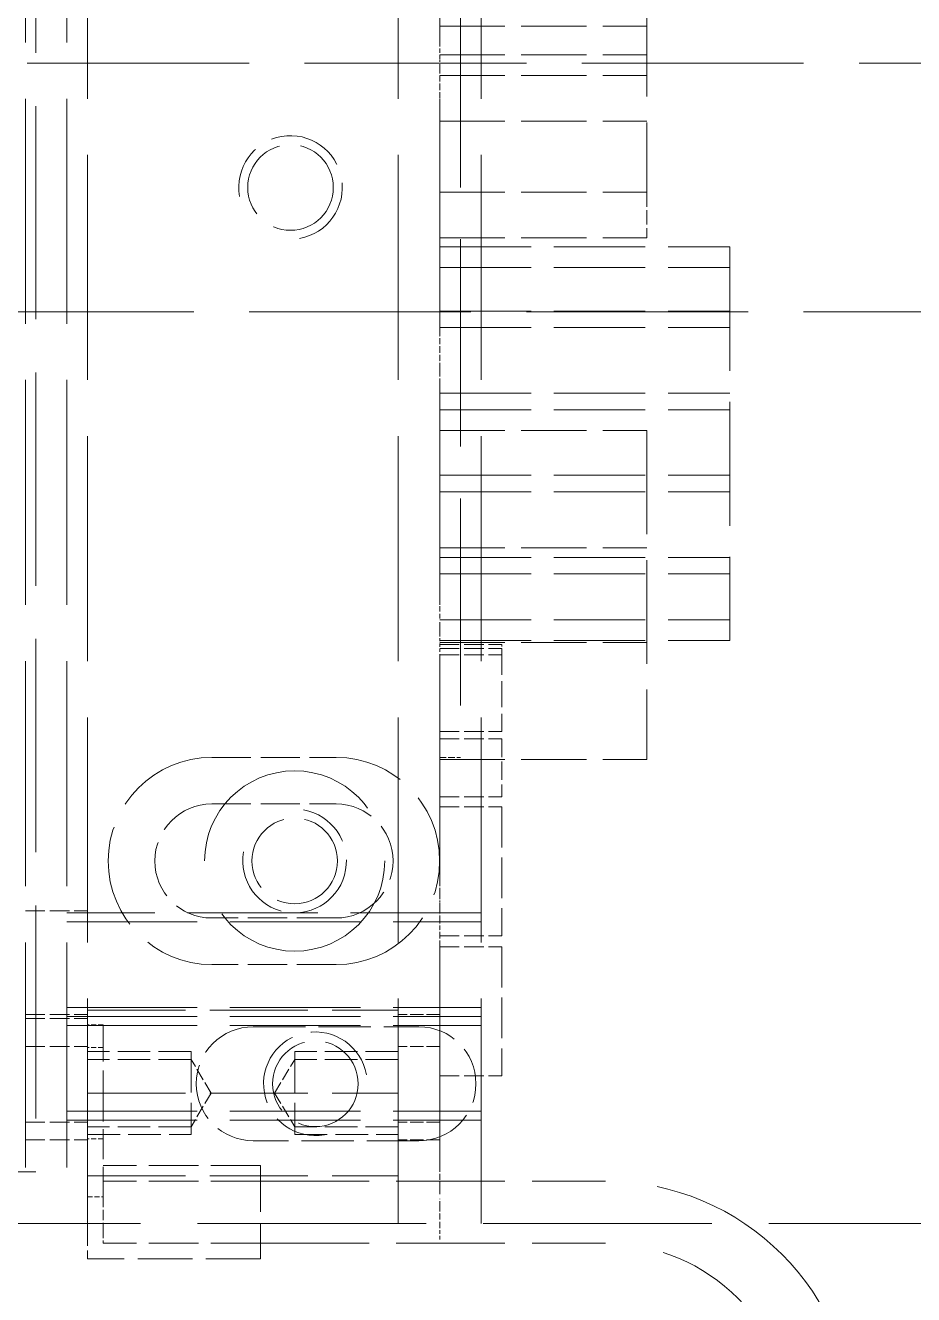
# Model space of a CAD drawing. Header units: millimetres. Extents: x 0 to 5945, y 0 to 4205.
# Drawn here: x 1713.6 to 1756.5, y 2542 to 2603.3 of the extents above; entities that cross this region are included whole.
import ezdxf

# ---------------------------------------------------------------- set-up
doc = ezdxf.new("R2010")
doc.units = ezdxf.units.MM
doc.header["$LTSCALE"] = 5
doc.linetypes.add('DASHED', pattern=[0.2067, 0.1654, -0.0413])
doc.layers.add('가려진 것(ISO)', color=2, linetype='DASHED', lineweight=18)

msp = doc.modelspace()

# ---------------------------------------------------------------- linework, layer by layer
at = {"layer": '가려진 것(ISO)', "ltscale": 13.131522}
for p, q in [((1713.577, 2640.457), (1713.577, 2545.457)), ((1715.576, 2640.457), (1715.576, 2545.457)), ((1716.577, 2545.457), (1716.577, 2640.457)), ((1731.577, 2545.457), (1731.577, 2640.457)), ((1733.577, 2640.457), (1733.577, 2545.457)), ((1735.576, 2545.457), (1735.576, 2640.457))]:
    msp.add_line(p, q, dxfattribs=at)
at = {"layer": '가려진 것(ISO)', "ltscale": 12.44039}
msp.add_line((1714.076, 2637.957), (1714.076, 2547.957), dxfattribs=at)
at = {"layer": '가려진 것(ISO)', "ltscale": 12.094824}
msp.add_line((1734.577, 2617.957), (1734.577, 2567.957), dxfattribs=at)
at = {"layer": '가려진 것(ISO)', "ltscale": 6.046969}
for p, q in [((1743.577, 2611.099), (1743.577, 2595.224)), ((1743.577, 2583.727), (1743.577, 2567.853))]:
    msp.add_line(p, q, dxfattribs=at)
at = {"layer": '가려진 것(ISO)', "ltscale": 3.809293}
for p, q in [((1733.577, 2603.244), (1743.577, 2603.244)), ((1733.577, 2601.853), (1743.577, 2601.853)), ((1733.577, 2600.867), (1743.577, 2600.867)), ((1733.577, 2598.665), (1743.577, 2598.665)), ((1733.577, 2595.224), (1743.577, 2595.224)), ((1733.577, 2593.023), (1743.577, 2593.023)), ((1733.577, 2583.727), (1743.577, 2583.727)), ((1733.577, 2578.075), (1743.577, 2578.075)), ((1733.577, 2573.495), (1743.577, 2573.495)), ((1733.577, 2567.853), (1743.577, 2567.853))]:
    msp.add_line(p, q, dxfattribs=at)
at = {"layer": '가려진 것(ISO)', "ltscale": 0.003709}
for p, q in [((1733.577, 2603.243), (1733.587, 2603.243)), ((1733.577, 2602.897), (1733.587, 2602.897)), ((1733.577, 2602.755), (1733.587, 2602.755)), ((1733.577, 2602.472), (1733.587, 2602.472)), ((1733.577, 2602.387), (1733.587, 2602.387)), ((1733.577, 2602.088), (1733.587, 2602.088)), ((1733.577, 2602.041), (1733.587, 2602.041)), ((1733.577, 2601.995), (1733.587, 2601.995)), ((1733.577, 2601.663), (1733.587, 2601.663)), ((1733.577, 2601.298), (1733.587, 2601.298)), ((1733.577, 2600.998), (1733.587, 2600.998)), ((1733.577, 2600.952), (1733.587, 2600.952)), ((1733.577, 2600.523), (1733.587, 2600.523)), ((1733.577, 2600.477), (1733.587, 2600.477)), ((1733.577, 2600.177), (1733.587, 2600.177)), ((1733.577, 2599.908), (1733.587, 2599.908)), ((1733.577, 2599.59), (1733.587, 2599.59)), ((1733.577, 2599.434), (1733.587, 2599.434)), ((1733.577, 2599.388), (1733.587, 2599.388)), ((1733.577, 2599.257), (1733.587, 2599.257)), ((1733.577, 2599.088), (1733.587, 2599.088)), ((1733.577, 2598.976), (1733.587, 2598.976)), ((1733.577, 2598.939), (1733.587, 2598.939)), ((1733.577, 2598.81), (1733.587, 2598.81)), ((1733.577, 2598.138), (1733.587, 2598.138)), ((1733.577, 2597.805), (1733.587, 2597.805)), ((1733.577, 2596.995), (1733.587, 2596.995)), ((1733.577, 2596.967), (1733.587, 2596.967)), ((1733.577, 2596.881), (1733.587, 2596.881)), ((1733.577, 2596.743), (1733.587, 2596.743)), ((1733.577, 2596.733), (1733.587, 2596.733)), ((1733.577, 2596.705), (1733.587, 2596.705)), ((1733.577, 2596.415), (1733.587, 2596.415)), ((1733.577, 2596.389), (1733.587, 2596.389)), ((1733.577, 2596.378), (1733.587, 2596.378)), ((1733.577, 2595.835), (1733.587, 2595.835)), ((1733.577, 2595.299), (1733.587, 2595.299)), ((1733.577, 2595.07), (1733.587, 2595.07)), ((1733.577, 2595.066), (1733.587, 2595.066)), ((1733.577, 2594.981), (1733.587, 2594.981)), ((1733.577, 2594.723), (1733.587, 2594.723)), ((1733.577, 2594.682), (1733.587, 2594.682)), ((1733.577, 2594.635), (1733.587, 2594.635)), ((1733.577, 2594.359), (1733.587, 2594.359)), ((1733.577, 2594.049), (1733.587, 2594.049)), ((1733.577, 2593.986), (1733.587, 2593.986)), ((1733.577, 2593.117), (1733.587, 2593.117)), ((1733.577, 2593.071), (1733.587, 2593.071)), ((1733.577, 2593.042), (1733.587, 2593.042)), ((1733.577, 2592.88), (1733.587, 2592.88)), ((1733.577, 2592.771), (1733.587, 2592.771)), ((1733.577, 2592.674), (1733.587, 2592.674)), ((1733.577, 2592.57), (1733.587, 2592.57)), ((1733.577, 2592.335), (1733.587, 2592.335)), ((1733.577, 2592.158), (1733.587, 2592.158)), ((1733.577, 2591.84), (1733.587, 2591.84)), ((1733.577, 2591.813), (1733.587, 2591.813)), ((1733.577, 2591.643), (1733.587, 2591.643)), ((1733.577, 2591.508), (1733.587, 2591.508)), ((1733.577, 2591.454), (1733.587, 2591.454)), ((1733.577, 2591.19), (1733.587, 2591.19)), ((1733.577, 2590.95), (1733.587, 2590.95)), ((1733.577, 2590.949), (1733.587, 2590.949)), ((1733.577, 2590.852), (1733.587, 2590.852)), ((1733.577, 2590.827), (1733.587, 2590.827)), ((1733.577, 2590.634), (1733.587, 2590.634)), ((1733.577, 2590.603), (1733.587, 2590.603)), ((1733.577, 2590.593), (1733.587, 2590.593)), ((1733.577, 2589.843), (1733.587, 2589.843)), ((1733.577, 2589.614), (1733.587, 2589.614)), ((1733.577, 2589.429), (1733.587, 2589.429)), ((1733.577, 2589.273), (1733.587, 2589.273)), ((1733.577, 2589.267), (1733.587, 2589.267)), ((1733.577, 2589.249), (1733.587, 2589.249)), ((1733.577, 2588.866), (1733.587, 2588.866)), ((1733.577, 2588.705), (1733.587, 2588.705)), ((1733.577, 2588.62), (1733.587, 2588.62)), ((1733.577, 2588.556), (1733.587, 2588.556)), ((1733.577, 2588.494), (1733.587, 2588.494)), ((1733.577, 2588.32), (1733.587, 2588.32)), ((1733.577, 2588.273), (1733.587, 2588.273)), ((1733.577, 2587.549), (1733.587, 2587.549)), ((1733.577, 2587.387), (1733.587, 2587.387)), ((1733.577, 2587.077), (1733.587, 2587.077)), ((1733.577, 2586.756), (1733.587, 2586.756)), ((1733.577, 2586.713), (1733.587, 2586.713)), ((1733.577, 2586.709), (1733.587, 2586.709)), ((1733.577, 2586.63), (1733.587, 2586.63)), ((1733.577, 2586.41), (1733.587, 2586.41)), ((1733.577, 2586.14), (1733.587, 2586.14)), ((1733.577, 2585.822), (1733.587, 2585.822)), ((1733.577, 2585.49), (1733.587, 2585.49)), ((1733.577, 2585.481), (1733.587, 2585.481)), ((1733.577, 2585.172), (1733.587, 2585.172)), ((1733.577, 2585.149), (1733.587, 2585.149)), ((1733.577, 2585.042), (1733.587, 2585.042)), ((1733.577, 2584.81), (1733.587, 2584.81)), ((1733.577, 2584.713), (1733.587, 2584.713)), ((1733.577, 2584.689), (1733.587, 2584.689)), ((1733.577, 2584.464), (1733.587, 2584.464)), ((1733.577, 2583.704), (1733.587, 2583.704)), ((1733.577, 2583.475), (1733.587, 2583.475)), ((1733.577, 2583.291), (1733.587, 2583.291)), ((1733.577, 2583.135), (1733.587, 2583.135)), ((1733.577, 2583.129), (1733.587, 2583.129)), ((1733.577, 2583.113), (1733.587, 2583.113)), ((1733.577, 2583.111), (1733.587, 2583.111)), ((1733.577, 2582.976), (1733.587, 2582.976)), ((1733.577, 2582.966), (1733.587, 2582.966)), ((1733.577, 2582.937), (1733.587, 2582.937)), ((1733.577, 2582.831), (1733.587, 2582.831)), ((1733.577, 2582.647), (1733.587, 2582.647)), ((1733.577, 2582.621), (1733.587, 2582.621)), ((1733.577, 2582.611), (1733.587, 2582.611)), ((1733.577, 2582.068), (1733.587, 2582.068)), ((1733.577, 2581.885), (1733.587, 2581.885)), ((1733.577, 2581.688), (1733.587, 2581.688)), ((1733.577, 2581.531), (1733.587, 2581.531)), ((1733.577, 2581.362), (1733.587, 2581.362)), ((1733.577, 2581.302), (1733.587, 2581.302)), ((1733.577, 2581.06), (1733.587, 2581.06)), ((1733.577, 2580.956), (1733.587, 2580.956)), ((1733.577, 2580.862), (1733.587, 2580.862)), ((1733.577, 2580.688), (1733.587, 2580.688)), ((1733.577, 2580.591), (1733.587, 2580.591)), ((1733.577, 2580.359), (1733.587, 2580.359)), ((1733.577, 2580.281), (1733.587, 2580.281)), ((1733.577, 2580.218), (1733.587, 2580.218)), ((1733.577, 2580.179), (1733.587, 2580.179)), ((1733.577, 2580.021), (1733.587, 2580.021)), ((1733.577, 2579.685), (1733.587, 2579.685)), ((1733.577, 2579.523), (1733.587, 2579.523)), ((1733.577, 2579.316), (1733.587, 2579.316)), ((1733.577, 2579.274), (1733.587, 2579.274)), ((1733.577, 2579.112), (1733.587, 2579.112)), ((1733.577, 2579.02), (1733.587, 2579.02)), ((1733.577, 2578.802), (1733.587, 2578.802)), ((1733.577, 2578.688), (1733.587, 2578.688)), ((1733.577, 2578.678), (1733.587, 2578.678)), ((1733.577, 2578.627), (1733.587, 2578.627)), ((1733.577, 2578.391), (1733.587, 2578.391)), ((1733.577, 2578.256), (1733.587, 2578.256)), ((1733.577, 2578.222), (1733.587, 2578.222)), ((1733.577, 2578.073), (1733.587, 2578.073)), ((1733.577, 2577.741), (1733.587, 2577.741)), ((1733.577, 2577.592), (1733.587, 2577.592)), ((1733.577, 2577.423), (1733.587, 2577.423)), ((1733.577, 2577.343), (1733.587, 2577.343)), ((1733.577, 2577.197), (1733.587, 2577.197)), ((1733.577, 2577.182), (1733.587, 2577.182)), ((1733.577, 2577.084), (1733.587, 2577.084)), ((1733.577, 2577.06), (1733.587, 2577.06)), ((1733.577, 2576.865), (1733.587, 2576.865)), ((1733.577, 2576.835), (1733.587, 2576.835)), ((1733.577, 2576.474), (1733.587, 2576.474)), ((1733.577, 2576.133), (1733.587, 2576.133)), ((1733.577, 2576.075), (1733.587, 2576.075)), ((1733.577, 2575.846), (1733.587, 2575.846)), ((1733.577, 2575.662), (1733.587, 2575.662)), ((1733.577, 2575.506), (1733.587, 2575.506)), ((1733.577, 2575.5), (1733.587, 2575.5)), ((1733.577, 2575.482), (1733.587, 2575.482)), ((1733.577, 2575.216), (1733.587, 2575.216)), ((1733.577, 2575.099), (1733.587, 2575.099)), ((1733.577, 2574.875), (1733.587, 2574.875)), ((1733.577, 2574.789), (1733.587, 2574.789)), ((1733.577, 2574.726), (1733.587, 2574.726)), ((1733.577, 2574.583), (1733.587, 2574.583)), ((1733.577, 2574.48), (1733.587, 2574.48)), ((1733.577, 2574.35), (1733.587, 2574.35)), ((1733.577, 2574.14), (1733.587, 2574.14)), ((1733.577, 2574.016), (1733.587, 2574.016)), ((1733.577, 2573.782), (1733.587, 2573.782)), ((1733.577, 2573.62), (1733.587, 2573.62)), ((1733.577, 2573.356), (1733.587, 2573.356)), ((1733.577, 2573.31), (1733.587, 2573.31)), ((1733.577, 2573.113), (1733.587, 2573.113)), ((1733.577, 2573.094), (1733.587, 2573.094)), ((1733.577, 2573.042), (1733.587, 2573.042)), ((1733.577, 2572.945), (1733.587, 2572.945)), ((1733.577, 2572.862), (1733.587, 2572.862)), ((1733.577, 2572.582), (1733.587, 2572.582)), ((1733.577, 2572.138), (1733.587, 2572.138)), ((1733.577, 2571.879), (1733.587, 2571.879)), ((1733.577, 2571.816), (1733.587, 2571.816)), ((1733.577, 2571.714), (1733.587, 2571.714)), ((1733.577, 2571.381), (1733.587, 2571.381)), ((1733.577, 2571.362), (1733.587, 2571.362)), ((1733.577, 2571.043), (1733.587, 2571.043)), ((1733.577, 2570.946), (1733.587, 2570.946)), ((1733.577, 2570.921), (1733.587, 2570.921)), ((1733.577, 2570.833), (1733.587, 2570.833)), ((1733.577, 2570.696), (1733.587, 2570.696)), ((1733.577, 2569.937), (1733.587, 2569.937)), ((1733.577, 2569.887), (1733.587, 2569.887)), ((1733.577, 2569.708), (1733.587, 2569.708)), ((1733.577, 2569.679), (1733.587, 2569.679)), ((1733.577, 2569.654), (1733.587, 2569.654)), ((1733.577, 2569.652), (1733.587, 2569.652)), ((1733.577, 2569.523), (1733.587, 2569.523)), ((1733.577, 2569.389), (1733.587, 2569.389)), ((1733.577, 2569.367), (1733.587, 2569.367)), ((1733.577, 2569.361), (1733.587, 2569.361)), ((1733.577, 2569.346), (1733.587, 2569.346)), ((1733.577, 2569.343), (1733.587, 2569.343)), ((1733.577, 2569.064), (1733.587, 2569.064)), ((1733.577, 2568.352), (1733.587, 2568.352)), ((1733.577, 2568.129), (1733.587, 2568.129)), ((1733.577, 2568.117), (1733.587, 2568.117)), ((1733.577, 2567.921), (1733.587, 2567.921)), ((1733.577, 2567.782), (1733.587, 2567.782)), ((1733.577, 2567.608), (1733.587, 2567.608)), ((1733.577, 2567.595), (1733.587, 2567.595)), ((1733.577, 2567.293), (1733.587, 2567.293)), ((1733.577, 2567.262), (1733.587, 2567.262)), ((1733.577, 2567.12), (1733.587, 2567.12)), ((1733.577, 2567.094), (1733.587, 2567.094)), ((1733.577, 2566.92), (1733.587, 2566.92)), ((1733.577, 2566.592), (1733.587, 2566.592)), ((1733.577, 2566.412), (1733.587, 2566.412)), ((1733.577, 2566.36), (1733.587, 2566.36)), ((1733.577, 2566.254), (1733.587, 2566.254)), ((1733.577, 2566.028), (1733.587, 2566.028)), ((1733.577, 2565.917), (1733.587, 2565.917)), ((1733.577, 2565.755), (1733.587, 2565.755)), ((1733.577, 2565.663), (1733.587, 2565.663)), ((1733.577, 2565.58), (1733.587, 2565.58)), ((1733.577, 2565.549), (1733.587, 2565.549)), ((1733.577, 2565.253), (1733.587, 2565.253)), ((1733.577, 2564.921), (1733.587, 2564.921)), ((1733.577, 2564.91), (1733.587, 2564.91)), ((1733.577, 2564.86), (1733.587, 2564.86)), ((1733.577, 2564.489), (1733.587, 2564.489)), ((1733.577, 2564.455), (1733.587, 2564.455)), ((1733.577, 2564.432), (1733.587, 2564.432)), ((1733.577, 2564.099), (1733.587, 2564.099)), ((1733.577, 2563.825), (1733.587, 2563.825)), ((1733.577, 2563.696), (1733.587, 2563.696)), ((1733.577, 2563.575), (1733.587, 2563.575)), ((1733.577, 2563.429), (1733.587, 2563.429)), ((1733.577, 2563.097), (1733.587, 2563.097)), ((1733.577, 2562.75), (1733.587, 2562.75)), ((1733.577, 2562.706), (1733.587, 2562.706)), ((1733.577, 2562.541), (1733.587, 2562.541)), ((1733.577, 2562.517), (1733.587, 2562.517)), ((1733.577, 2562.515), (1733.587, 2562.515)), ((1733.577, 2562.366), (1733.587, 2562.366)), ((1733.577, 2562.252), (1733.587, 2562.252)), ((1733.577, 2562.209), (1733.587, 2562.209)), ((1733.577, 2561.448), (1733.587, 2561.448)), ((1733.577, 2561.214), (1733.587, 2561.214)), ((1733.577, 2561.108), (1733.587, 2561.108)), ((1733.577, 2560.991), (1733.587, 2560.991)), ((1733.577, 2560.816), (1733.587, 2560.816)), ((1733.577, 2560.713), (1733.587, 2560.713)), ((1733.577, 2560.645), (1733.587, 2560.645)), ((1733.577, 2560.583), (1733.587, 2560.583)), ((1733.577, 2560.426), (1733.587, 2560.426)), ((1733.577, 2560.372), (1733.587, 2560.372)), ((1733.577, 2560.249), (1733.587, 2560.249)), ((1733.577, 2560.08), (1733.587, 2560.08)), ((1733.577, 2559.916), (1733.587, 2559.916)), ((1733.577, 2559.731), (1733.587, 2559.731)), ((1733.577, 2559.701), (1733.587, 2559.701)), ((1733.577, 2559.588), (1733.587, 2559.588)), ((1733.577, 2559.345), (1733.587, 2559.345)), ((1733.577, 2559.327), (1733.587, 2559.327)), ((1733.577, 2559.274), (1733.587, 2559.274)), ((1733.577, 2558.814), (1733.587, 2558.814)), ((1733.577, 2558.787), (1733.587, 2558.787)), ((1733.577, 2558.455), (1733.587, 2558.455)), ((1733.577, 2558.371), (1733.587, 2558.371)), ((1733.577, 2558.111), (1733.587, 2558.111)), ((1733.577, 2558.049), (1733.587, 2558.049)), ((1733.577, 2557.595), (1733.587, 2557.595)), ((1733.577, 2557.066), (1733.587, 2557.066)), ((1733.577, 2556.12), (1733.587, 2556.12)), ((1733.577, 2555.911), (1733.587, 2555.911)), ((1733.577, 2555.887), (1733.587, 2555.887)), ((1733.577, 2555.885), (1733.587, 2555.885)), ((1733.577, 2555.622), (1733.587, 2555.622)), ((1733.577, 2555.579), (1733.587, 2555.579)), ((1733.577, 2554.584), (1733.587, 2554.584)), ((1733.577, 2554.361), (1733.587, 2554.361)), ((1733.577, 2554.015), (1733.587, 2554.015)), ((1733.577, 2553.841), (1733.587, 2553.841)), ((1733.577, 2553.494), (1733.587, 2553.494)), ((1733.577, 2553.352), (1733.587, 2553.352)), ((1733.577, 2552.593), (1733.587, 2552.593)), ((1733.577, 2552.261), (1733.587, 2552.261)), ((1733.577, 2551.896), (1733.587, 2551.896)), ((1733.577, 2551.813), (1733.587, 2551.813)), ((1733.577, 2550.664), (1733.587, 2550.664)), ((1733.577, 2550.332), (1733.587, 2550.332)), ((1733.577, 2549.929), (1733.587, 2549.929)), ((1733.577, 2548.983), (1733.587, 2548.983)), ((1733.577, 2548.774), (1733.587, 2548.774)), ((1733.577, 2548.75), (1733.587, 2548.75)), ((1733.577, 2548.748), (1733.587, 2548.748)), ((1733.577, 2548.484), (1733.587, 2548.484)), ((1733.577, 2548.442), (1733.587, 2548.442)), ((1733.577, 2547.447), (1733.587, 2547.447)), ((1733.577, 2547.224), (1733.587, 2547.224)), ((1733.577, 2546.878), (1733.587, 2546.878)), ((1733.577, 2546.659), (1733.587, 2546.659)), ((1733.577, 2546.312), (1733.587, 2546.312)), ((1733.577, 2546.148), (1733.587, 2546.148)), ((1733.577, 2545.964), (1733.587, 2545.964)), ((1733.577, 2545.934), (1733.587, 2545.934)), ((1733.577, 2545.02), (1733.587, 2545.02)), ((1733.577, 2544.688), (1733.587, 2544.688))]:
    msp.add_line(p, q, dxfattribs=at)
at = {"layer": '가려진 것(ISO)', "ltscale": 0.013792}
msp.add_line((1733.587, 2603.243), (1733.587, 2603.28), dxfattribs=at)
at = {"layer": '가려진 것(ISO)', "ltscale": 0.239145}
for p, q in [((1733.587, 2601.663), (1733.587, 2602.291)), ((1733.587, 2552.261), (1733.587, 2552.889))]:
    msp.add_line(p, q, dxfattribs=at)
at = {"layer": '가려진 것(ISO)', "ltscale": 12.950765}
for p, q in [((2072.376, 2601.457), (1550.376, 2601.457)), ((1550.376, 2589.457), (2072.376, 2589.457))]:
    msp.add_line(p, q, dxfattribs=at)
at = {"layer": '가려진 것(ISO)', "ltscale": 0.042347}
msp.add_line((1733.587, 2598.976), (1733.587, 2599.088), dxfattribs=at)
at = {"layer": '가려진 것(ISO)', "ltscale": 0.765483}
msp.add_line((1733.587, 2596.967), (1733.587, 2598.976), dxfattribs=at)
at = {"layer": '가려진 것(ISO)', "ltscale": 0.723808}
msp.add_line((1733.587, 2595.066), (1733.587, 2596.967), dxfattribs=at)
at = {"layer": '가려진 것(ISO)', "ltscale": 0.83869}
msp.add_line((1743.577, 2595.224), (1743.577, 2593.023), dxfattribs=at)
at = {"layer": '가려진 것(ISO)', "ltscale": 0.036944}
msp.add_line((1733.587, 2592.674), (1733.587, 2592.771), dxfattribs=at)
at = {"layer": '가려진 것(ISO)', "ltscale": 0.128783}
for p, q in [((1733.587, 2592.335), (1733.587, 2592.674)), ((1733.587, 2566.254), (1733.587, 2566.592))]:
    msp.add_line(p, q, dxfattribs=at)
at = {"layer": '가려진 것(ISO)', "ltscale": 5.33305}
for p, q in [((1733.577, 2592.594), (1747.577, 2592.594)), ((1733.577, 2591.594), (1747.577, 2591.594)), ((1733.577, 2589.494), (1747.577, 2589.494)), ((1733.577, 2588.694), (1747.577, 2588.694)), ((1733.577, 2585.532), (1747.577, 2585.532)), ((1733.577, 2584.732), (1747.577, 2584.732)), ((1733.577, 2581.569), (1747.577, 2581.569)), ((1733.577, 2580.769), (1747.577, 2580.769)), ((1733.577, 2577.607), (1747.577, 2577.607)), ((1733.577, 2576.807), (1747.577, 2576.807)), ((1733.577, 2574.594), (1747.577, 2574.594)), ((1733.577, 2573.594), (1747.577, 2573.594))]:
    msp.add_line(p, q, dxfattribs=at)
at = {"layer": '가려진 것(ISO)', "ltscale": 0.833822}
for p, q in [((1733.587, 2591.643), (1733.587, 2592.335)), ((1733.587, 2590.95), (1733.587, 2591.643))]:
    msp.add_line(p, q, dxfattribs=at)
at = {"layer": '가려진 것(ISO)', "ltscale": 7.237595}
msp.add_line((1747.577, 2592.594), (1747.577, 2573.594), dxfattribs=at)
at = {"layer": '가려진 것(ISO)', "ltscale": 0.135729}
msp.add_line((1733.587, 2590.593), (1733.587, 2590.95), dxfattribs=at)
at = {"layer": '가려진 것(ISO)', "ltscale": 0.719178}
msp.add_line((1733.587, 2588.705), (1733.587, 2590.593), dxfattribs=at)
at = {"layer": '가려진 것(ISO)', "ltscale": 0.032314}
msp.add_line((1733.587, 2588.62), (1733.587, 2588.705), dxfattribs=at)
at = {"layer": '가려진 것(ISO)', "ltscale": 0.102544}
msp.add_line((1733.587, 2586.14), (1733.587, 2586.41), dxfattribs=at)
at = {"layer": '가려진 것(ISO)', "ltscale": 0.3688}
for p, q in [((1733.587, 2585.172), (1733.587, 2586.14)), ((1733.587, 2577.423), (1733.587, 2578.391))]:
    msp.add_line(p, q, dxfattribs=at)
at = {"layer": '가려진 것(ISO)', "ltscale": 0.008694}
msp.add_line((1733.587, 2585.149), (1733.587, 2585.172), dxfattribs=at)
at = {"layer": '가려진 것(ISO)', "ltscale": 0.734613}
msp.add_line((1733.587, 2583.113), (1733.587, 2585.042), dxfattribs=at)
at = {"layer": '가려진 것(ISO)', "ltscale": 0.000976789}
msp.add_line((1733.587, 2583.111), (1733.587, 2583.113), dxfattribs=at)
at = {"layer": '가려진 것(ISO)', "ltscale": 0.003759}
msp.add_line((1733.587, 2582.966), (1733.587, 2582.976), dxfattribs=at)
at = {"layer": '가려진 것(ISO)', "ltscale": 0.15415}
msp.add_line((1733.587, 2580.862), (1733.587, 2580.956), dxfattribs=at)
at = {"layer": '가려진 것(ISO)', "ltscale": 0.442401}
msp.add_line((1733.587, 2580.591), (1733.587, 2580.862), dxfattribs=at)
at = {"layer": '가려진 것(ISO)', "ltscale": 0.117979}
for p, q in [((1733.587, 2580.281), (1733.587, 2580.591)), ((1733.587, 2574.789), (1733.587, 2575.099))]:
    msp.add_line(p, q, dxfattribs=at)
at = {"layer": '가려진 것(ISO)', "ltscale": 0.845859}
for p, q in [((1733.587, 2579.274), (1733.587, 2580.281)), ((1733.587, 2573.782), (1733.587, 2574.789))]:
    msp.add_line(p, q, dxfattribs=at)
at = {"layer": '가려진 것(ISO)', "ltscale": 0.179719}
for p, q in [((1733.587, 2578.802), (1733.587, 2579.274)), ((1733.587, 2573.31), (1733.587, 2573.782))]:
    msp.add_line(p, q, dxfattribs=at)
at = {"layer": '가려진 것(ISO)', "ltscale": 0.047282}
msp.add_line((1733.587, 2578.678), (1733.587, 2578.802), dxfattribs=at)
at = {"layer": '가려진 것(ISO)', "ltscale": 0.030974}
for p, q in [((1733.587, 2578.627), (1733.587, 2578.678)), ((1733.587, 2564.86), (1733.587, 2564.91))]:
    msp.add_line(p, q, dxfattribs=at)
at = {"layer": '가려진 것(ISO)', "ltscale": 0.089891}
msp.add_line((1733.587, 2578.391), (1733.587, 2578.627), dxfattribs=at)
at = {"layer": '가려진 것(ISO)', "ltscale": 0.129017}
msp.add_line((1733.587, 2577.197), (1733.587, 2577.423), dxfattribs=at)
at = {"layer": '가려진 것(ISO)', "ltscale": 0.005769}
msp.add_line((1733.587, 2577.182), (1733.587, 2577.197), dxfattribs=at)
at = {"layer": '가려진 것(ISO)', "ltscale": 0.006846}
for p, q in [((1733.587, 2575.482), (1733.587, 2575.5)), ((1733.587, 2569.343), (1733.587, 2569.361))]:
    msp.add_line(p, q, dxfattribs=at)
at = {"layer": '가려진 것(ISO)', "ltscale": 1.142718}
for p, q in [((1733.577, 2573.405), (1736.577, 2573.405)), ((1733.577, 2573.205), (1736.577, 2573.205)), ((1733.577, 2572.905), (1736.577, 2572.905)), ((1733.577, 2569.209), (1736.577, 2569.209)), ((1733.577, 2568.857), (1736.577, 2568.857)), ((1733.577, 2566.057), (1736.577, 2566.057)), ((1733.577, 2565.572), (1736.577, 2565.572)), ((1713.577, 2560.557), (1716.577, 2560.557)), ((1733.577, 2559.349), (1736.577, 2559.349)), ((1733.577, 2558.815), (1736.577, 2558.815)), ((1713.577, 2555.557), (1716.577, 2555.557)), ((1713.577, 2555.357), (1716.577, 2555.357)), ((1713.577, 2554.007), (1716.577, 2554.007)), ((1733.577, 2552.593), (1736.577, 2552.593)), ((1713.577, 2550.357), (1716.577, 2550.357)), ((1713.577, 2549.507), (1716.577, 2549.507)), ((1714.076, 2547.957), (1711.076, 2547.957))]:
    msp.add_line(p, q, dxfattribs=at)
at = {"layer": '가려진 것(ISO)', "ltscale": 0.107538}
msp.add_line((1736.577, 2573.405), (1736.577, 2573.205), dxfattribs=at)
at = {"layer": '가려진 것(ISO)', "ltscale": 1.52221}
msp.add_line((1736.577, 2573.205), (1736.577, 2569.209), dxfattribs=at)
at = {"layer": '가려진 것(ISO)', "ltscale": 0.595697}
for p, q in [((1733.587, 2571.381), (1733.587, 2572.945)), ((1733.587, 2550.332), (1733.587, 2551.896))]:
    msp.add_line(p, q, dxfattribs=at)
at = {"layer": '가려진 것(ISO)', "ltscale": 0.360311}
for p, q in [((1733.587, 2568.117), (1733.587, 2569.064)), ((1733.587, 2556.12), (1733.587, 2557.066)), ((1733.587, 2548.983), (1733.587, 2549.929))]:
    msp.add_line(p, q, dxfattribs=at)
at = {"layer": '가려진 것(ISO)', "ltscale": 1.06653}
msp.add_line((1736.577, 2568.857), (1736.577, 2566.057), dxfattribs=at)
at = {"layer": '가려진 것(ISO)', "ltscale": 2.285536}
for p, q in [((1722.576, 2567.957), (1728.576, 2567.957)), ((1722.576, 2565.707), (1728.576, 2565.707)), ((1728.576, 2560.207), (1722.576, 2560.207)), ((1728.576, 2557.957), (1722.576, 2557.957))]:
    msp.add_line(p, q, dxfattribs=at)
at = {"layer": '가려진 것(ISO)', "ltscale": 0.380839}
msp.add_line((1733.577, 2567.957), (1734.577, 2567.957), dxfattribs=at)
at = {"layer": '가려진 것(ISO)', "ltscale": 0.124153}
msp.add_line((1733.587, 2567.595), (1733.587, 2567.921), dxfattribs=at)
at = {"layer": '가려진 것(ISO)', "ltscale": 0.8211}
msp.add_line((1733.587, 2567.094), (1733.587, 2567.595), dxfattribs=at)
at = {"layer": '가려진 것(ISO)', "ltscale": 0.821279}
msp.add_line((1733.587, 2566.592), (1733.587, 2567.094), dxfattribs=at)
at = {"layer": '가려진 것(ISO)', "ltscale": 0.811914}
msp.add_line((1733.587, 2565.755), (1733.587, 2566.254), dxfattribs=at)
at = {"layer": '가려진 것(ISO)', "ltscale": 0.812276}
msp.add_line((1733.587, 2565.253), (1733.587, 2565.755), dxfattribs=at)
at = {"layer": '가려진 것(ISO)', "ltscale": 0.130327}
msp.add_line((1733.587, 2564.91), (1733.587, 2565.253), dxfattribs=at)
at = {"layer": '가려진 것(ISO)', "ltscale": 2.370333}
for p, q in [((1736.577, 2565.572), (1736.577, 2559.349)), ((1736.577, 2558.815), (1736.577, 2552.593))]:
    msp.add_line(p, q, dxfattribs=at)
at = {"layer": '가려진 것(ISO)', "ltscale": 0.154251}
msp.add_line((1733.587, 2564.455), (1733.587, 2564.86), dxfattribs=at)
at = {"layer": '가려진 것(ISO)', "ltscale": 0.586397}
msp.add_line((1733.587, 2563.429), (1733.587, 2564.455), dxfattribs=at)
at = {"layer": '가려진 것(ISO)', "ltscale": 0.126468}
msp.add_line((1733.587, 2563.097), (1733.587, 2563.429), dxfattribs=at)
at = {"layer": '가려진 것(ISO)', "ltscale": 0.132176}
msp.add_line((1733.587, 2562.75), (1733.587, 2563.097), dxfattribs=at)
at = {"layer": '가려진 것(ISO)', "ltscale": 0.03926}
msp.add_line((1733.587, 2560.713), (1733.587, 2560.816), dxfattribs=at)
at = {"layer": '가려진 것(ISO)', "ltscale": 7.618686}
for p, q in [((1735.576, 2560.457), (1715.576, 2560.457)), ((1715.576, 2560.024), (1735.576, 2560.024)), ((1715.576, 2555.89), (1735.576, 2555.89)), ((1715.576, 2555.457), (1735.576, 2555.457)), ((1715.576, 2555.024), (1735.576, 2555.024)), ((1715.576, 2550.89), (1735.576, 2550.89)), ((1715.576, 2550.457), (1735.576, 2550.457))]:
    msp.add_line(p, q, dxfattribs=at)
at = {"layer": '가려진 것(ISO)', "ltscale": 0.079858}
msp.add_line((1733.587, 2558.814), (1733.587, 2559.024), dxfattribs=at)
at = {"layer": '가려진 것(ISO)', "ltscale": 0.168915}
msp.add_line((1733.587, 2558.371), (1733.587, 2558.814), dxfattribs=at)
at = {"layer": '가려진 것(ISO)', "ltscale": 0.098685}
msp.add_line((1733.587, 2558.111), (1733.587, 2558.371), dxfattribs=at)
at = {"layer": '가려진 것(ISO)', "ltscale": 5.71399}
for p, q in [((1716.577, 2555.757), (1731.577, 2555.757)), ((1716.577, 2551.757), (1731.577, 2551.757)), ((1716.577, 2547.757), (1731.577, 2547.757))]:
    msp.add_line(p, q, dxfattribs=at)
at = {"layer": '가려진 것(ISO)', "ltscale": 0.761779}
for p, q in [((1733.577, 2555.557), (1731.577, 2555.557)), ((1733.577, 2554.007), (1731.577, 2554.007)), ((1733.577, 2550.357), (1731.577, 2550.357)), ((1733.577, 2549.507), (1731.577, 2549.507))]:
    msp.add_line(p, q, dxfattribs=at)
at = {"layer": '가려진 것(ISO)', "ltscale": 2.143226}
for p, q in [((1716.576, 2555.057), (1716.576, 2551.316)), ((1717.326, 2555.057), (1717.326, 2551.316))]:
    msp.add_line(p, q, dxfattribs=at)
at = {"layer": '가려진 것(ISO)', "ltscale": 0.285604}
for p, q in [((1717.326, 2555.057), (1716.576, 2555.057)), ((1717.326, 2553.957), (1716.576, 2553.957)), ((1717.326, 2549.557), (1716.576, 2549.557)), ((1716.576, 2546.757), (1717.326, 2546.757))]:
    msp.add_line(p, q, dxfattribs=at)
at = {"layer": '가려진 것(ISO)', "ltscale": 3.047415}
for p, q in [((1724.576, 2554.957), (1732.576, 2554.957)), ((1732.576, 2549.457), (1724.576, 2549.457))]:
    msp.add_line(p, q, dxfattribs=at)
at = {"layer": '가려진 것(ISO)', "ltscale": 1.904597}
for p, q in [((1721.577, 2553.757), (1716.577, 2553.757)), ((1731.577, 2553.757), (1726.577, 2553.757)), ((1721.577, 2553.378), (1716.577, 2553.378)), ((1731.577, 2553.378), (1726.577, 2553.378)), ((1721.577, 2550.136), (1716.577, 2550.136)), ((1716.577, 2549.757), (1721.577, 2549.757)), ((1731.577, 2550.136), (1726.577, 2550.136)), ((1726.577, 2549.757), (1731.577, 2549.757))]:
    msp.add_line(p, q, dxfattribs=at)
at = {"layer": '가려진 것(ISO)', "ltscale": 2.393412}
for p, q in [((1721.577, 2553.757), (1721.577, 2549.757)), ((1726.577, 2553.757), (1726.577, 2549.757))]:
    msp.add_line(p, q, dxfattribs=at)
at = {"layer": '가려진 것(ISO)', "ltscale": 0.720299}
for p, q in [((1722.551, 2551.757), (1721.577, 2553.378)), ((1725.603, 2551.757), (1726.577, 2553.378)), ((1722.551, 2551.757), (1721.577, 2550.136)), ((1725.603, 2551.757), (1726.577, 2550.136))]:
    msp.add_line(p, q, dxfattribs=at)
at = {"layer": '가려진 것(ISO)', "ltscale": 1.752175}
for p, q in [((1716.576, 2546.757), (1716.576, 2551.316)), ((1717.326, 2546.757), (1717.326, 2551.316))]:
    msp.add_line(p, q, dxfattribs=at)
at = {"layer": '가려진 것(ISO)', "ltscale": 2.895039}
for p, q in [((1724.926, 2548.257), (1717.326, 2548.257)), ((1724.926, 2547.507), (1717.326, 2547.507)), ((1724.926, 2544.507), (1717.326, 2544.507))]:
    msp.add_line(p, q, dxfattribs=at)
at = {"layer": '가려진 것(ISO)', "ltscale": 2.692601}
msp.add_line((1724.926, 2548.257), (1724.926, 2543.757), dxfattribs=at)
at = {"layer": '가려진 것(ISO)', "ltscale": 6.34254}
for p, q in [((1724.926, 2547.507), (1741.576, 2547.507)), ((1724.926, 2544.507), (1741.576, 2544.507))]:
    msp.add_line(p, q, dxfattribs=at)
at = {"layer": '가려진 것(ISO)', "ltscale": 0.608079}
for p, q in [((1716.576, 2545.253), (1716.576, 2546.757)), ((1717.326, 2546.757), (1717.326, 2545.253))]:
    msp.add_line(p, q, dxfattribs=at)
at = {"layer": '가려진 것(ISO)', "ltscale": 13.3425}
msp.add_line((1788.076, 2545.457), (1526.076, 2545.457), dxfattribs=at)
at = {"layer": '가려진 것(ISO)', "ltscale": 1.053287}
msp.add_line((1716.576, 2545.253), (1716.576, 2543.757), dxfattribs=at)
at = {"layer": '가려진 것(ISO)', "ltscale": 0.596443}
msp.add_line((1717.326, 2545.253), (1717.326, 2544.507), dxfattribs=at)
at = {"layer": '가려진 것(ISO)', "ltscale": 0.216764}
for p, q in [((1733.577, 2544.688), (1733.577, 2545.257)), ((1733.587, 2544.688), (1733.587, 2545.257))]:
    msp.add_line(p, q, dxfattribs=at)
at = {"layer": '가려진 것(ISO)', "ltscale": 3.180743}
msp.add_line((1724.926, 2543.757), (1716.576, 2543.757), dxfattribs=at)
at = {"layer": '가려진 것(ISO)', "ltscale": 4.94729}
for centre in [(1726.376, 2595.457), (1726.576, 2562.957), (1727.576, 2552.207)]:
    msp.add_circle(centre, 2.067, dxfattribs=at)
at = {"layer": '가려진 것(ISO)', "ltscale": 13.222959}
msp.add_circle((1726.576, 2562.957), 4.35, dxfattribs=at)
at = {"layer": '가려진 것(ISO)', "ltscale": 4.487736}
for centre, start, end in [((1726.376, 2595.457), 280, 190), ((1726.576, 2562.957), 170, 80), ((1726.576, 2562.957), 170, 80), ((1727.576, 2552.207), 10, 280)]:
    msp.add_arc(centre, 2.5, start, end, dxfattribs=at)
at = {"layer": '가려진 것(ISO)', "ltscale": 5.983681}
for centre, start, end in [((1722.576, 2562.957), 90, 270), ((1728.576, 2562.957), 270, 90)]:
    msp.add_arc(centre, 5, start, end, dxfattribs=at)
at = {"layer": '가려진 것(ISO)', "ltscale": 3.290979}
for centre, start, end in [((1722.576, 2562.957), 90, 270), ((1728.576, 2562.957), 270, 90), ((1724.576, 2552.207), 90, 270), ((1732.576, 2552.207), 270, 90)]:
    msp.add_arc(centre, 2.75, start, end, dxfattribs=at)
at = {"layer": '가려진 것(ISO)', "ltscale": 12.209705}
msp.add_arc((1741.576, 2535.457), 12.05, 270, 90, dxfattribs=at)
at = {"layer": '가려진 것(ISO)', "ltscale": 13.754917}
msp.add_arc((1741.576, 2535.457), 9.05, 270, 90, dxfattribs=at)
at = {"layer": '가려진 것(ISO)', "ltscale": 0.265613}
for points in [[(1733.587, 2602.945), (1733.587, 2603.085), (1733.587, 2603.18), (1733.587, 2603.243)], [(1733.587, 2553.543), (1733.587, 2553.683), (1733.587, 2553.778), (1733.587, 2553.841)]]:
    msp.add_open_spline(points, degree=2, dxfattribs=at)
at = {"layer": '가려진 것(ISO)', "ltscale": 0.260296}
for points in [[(1733.587, 2602.291), (1733.587, 2602.514), (1733.587, 2602.826), (1733.587, 2602.945)], [(1733.587, 2552.889), (1733.587, 2553.111), (1733.587, 2553.423), (1733.587, 2553.543)]]:
    msp.add_open_spline(points, degree=2, dxfattribs=at)
at = {"layer": '가려진 것(ISO)', "ltscale": 0.1412}
msp.add_open_spline([(1733.587, 2601.298), (1733.587, 2601.496), (1733.587, 2601.663)], degree=2, dxfattribs=at)
at = {"layer": '가려진 것(ISO)', "ltscale": 0.392666}
for points in [[(1733.587, 2600.998), (1733.587, 2601.14), (1733.587, 2601.235), (1733.587, 2601.298)], [(1733.587, 2594.682), (1733.587, 2594.823), (1733.587, 2594.918), (1733.587, 2594.981)], [(1733.587, 2588.32), (1733.587, 2588.462), (1733.587, 2588.557), (1733.587, 2588.62)]]:
    msp.add_open_spline(points, degree=2, dxfattribs=at)
at = {"layer": '가려진 것(ISO)', "ltscale": 0.343504}
for points in [[(1733.587, 2600.192), (1733.587, 2600.447), (1733.587, 2600.857), (1733.587, 2600.998)], [(1733.587, 2593.875), (1733.587, 2594.13), (1733.587, 2594.54), (1733.587, 2594.682)], [(1733.587, 2587.514), (1733.587, 2587.769), (1733.587, 2588.178), (1733.587, 2588.32)]]:
    msp.add_open_spline(points, degree=2, dxfattribs=at)
at = {"layer": '가려진 것(ISO)', "ltscale": 0.343038}
for points in [[(1733.587, 2599.388), (1733.587, 2599.534), (1733.587, 2599.941), (1733.587, 2600.192)], [(1733.587, 2593.071), (1733.587, 2593.217), (1733.587, 2593.624), (1733.587, 2593.875)], [(1733.587, 2586.709), (1733.587, 2586.855), (1733.587, 2587.263), (1733.587, 2587.514)]]:
    msp.add_open_spline(points, degree=2, dxfattribs=at)
at = {"layer": '가려진 것(ISO)', "ltscale": 0.39265}
for points in [[(1733.587, 2599.088), (1733.587, 2599.15), (1733.587, 2599.244), (1733.587, 2599.388)], [(1733.587, 2592.771), (1733.587, 2592.833), (1733.587, 2592.927), (1733.587, 2593.071)], [(1733.587, 2586.41), (1733.587, 2586.472), (1733.587, 2586.566), (1733.587, 2586.709)]]:
    msp.add_open_spline(points, degree=2, dxfattribs=at)
at = {"layer": '가려진 것(ISO)', "ltscale": 0.0082}
msp.add_open_spline([(1733.587, 2595.051), (1733.587, 2595.059), (1733.587, 2595.066)], degree=2, dxfattribs=at)
at = {"layer": '가려진 것(ISO)', "ltscale": 0.041482}
msp.add_open_spline([(1733.587, 2594.981), (1733.587, 2595.014), (1733.587, 2595.051)], degree=2, dxfattribs=at)
at = {"layer": '가려진 것(ISO)', "ltscale": 0.146134}
msp.add_open_spline([(1733.587, 2582.611), (1733.587, 2582.696), (1733.587, 2582.903), (1733.587, 2582.966)], degree=2, dxfattribs=at)
at = {"layer": '가려진 것(ISO)', "ltscale": 0.179244}
msp.add_open_spline([(1733.587, 2582.147), (1733.587, 2582.275), (1733.587, 2582.506), (1733.587, 2582.611)], degree=2, dxfattribs=at)
at = {"layer": '가려진 것(ISO)', "ltscale": 0.363886}
msp.add_open_spline([(1733.587, 2581.284), (1733.587, 2581.436), (1733.587, 2581.882), (1733.587, 2582.147)], degree=2, dxfattribs=at)
at = {"layer": '가려진 것(ISO)', "ltscale": 0.392117}
msp.add_open_spline([(1733.587, 2580.956), (1733.587, 2581.024), (1733.587, 2581.126), (1733.587, 2581.284)], degree=2, dxfattribs=at)
at = {"layer": '가려진 것(ISO)', "ltscale": 0.14403}
for points in [[(1733.587, 2577.084), (1733.587, 2577.143), (1733.587, 2577.182)], [(1733.587, 2570.946), (1733.587, 2571.004), (1733.587, 2571.043)]]:
    msp.add_open_spline(points, degree=2, dxfattribs=at)
at = {"layer": '가려진 것(ISO)', "ltscale": 0.292363}
for points in [[(1733.587, 2576.341), (1733.587, 2576.551), (1733.587, 2576.924), (1733.587, 2577.084)], [(1733.587, 2570.202), (1733.587, 2570.413), (1733.587, 2570.786), (1733.587, 2570.946)]]:
    msp.add_open_spline(points, degree=2, dxfattribs=at)
at = {"layer": '가려진 것(ISO)', "ltscale": 0.469624}
for points in [[(1733.587, 2575.5), (1733.587, 2575.69), (1733.587, 2575.974), (1733.587, 2576.341)], [(1733.587, 2569.361), (1733.587, 2569.551), (1733.587, 2569.835), (1733.587, 2570.202)]]:
    msp.add_open_spline(points, degree=2, dxfattribs=at)
at = {"layer": '가려진 것(ISO)', "ltscale": 0.178409}
msp.add_open_spline([(1733.587, 2575.099), (1733.587, 2575.241), (1733.587, 2575.482)], degree=2, dxfattribs=at)
at = {"layer": '가려진 것(ISO)', "ltscale": 0.087544}
msp.add_open_spline([(1733.587, 2573.094), (1733.587, 2573.176), (1733.587, 2573.31)], degree=2, dxfattribs=at)
at = {"layer": '가려진 것(ISO)', "ltscale": 0.027466}
for points in [[(1733.587, 2573.042), (1733.587, 2573.068), (1733.587, 2573.094)], [(1733.587, 2559.274), (1733.587, 2559.301), (1733.587, 2559.327)]]:
    msp.add_open_spline(points, degree=2, dxfattribs=at)
at = {"layer": '가려진 것(ISO)', "ltscale": 0.007151}
msp.add_open_spline([(1733.587, 2571.362), (1733.587, 2571.372), (1733.587, 2571.381)], degree=2, dxfattribs=at)
at = {"layer": '가려진 것(ISO)', "ltscale": 0.10868}
msp.add_open_spline([(1733.587, 2569.064), (1733.587, 2569.104), (1733.587, 2569.251), (1733.587, 2569.343)], degree=2, knots=[0.649685, 0.649685, 0.649685, 1, 1.982585, 1.982585, 1.982585], dxfattribs=at)
at = {"layer": '가려진 것(ISO)', "ltscale": 0.012885}
msp.add_open_spline([(1733.587, 2568.094), (1733.587, 2568.106), (1733.587, 2568.117)], degree=2, dxfattribs=at)
at = {"layer": '가려진 것(ISO)', "ltscale": 0.120091}
msp.add_open_spline([(1733.587, 2567.921), (1733.587, 2567.991), (1733.587, 2568.094)], degree=2, dxfattribs=at)
at = {"layer": '가려진 것(ISO)', "ltscale": 0.658147}
msp.add_open_spline([(1733.587, 2561.908), (1733.587, 2562.319), (1733.587, 2562.551), (1733.587, 2562.706)], degree=2, dxfattribs=at)
at = {"layer": '가려진 것(ISO)', "ltscale": 0.660816}
msp.add_open_spline([(1733.587, 2561.108), (1733.587, 2561.264), (1733.587, 2561.499), (1733.587, 2561.908)], degree=2, dxfattribs=at)
at = {"layer": '가려진 것(ISO)', "ltscale": 0.078053}
msp.add_open_spline([(1733.587, 2560.957), (1733.587, 2561.027), (1733.587, 2561.108)], degree=2, dxfattribs=at)
at = {"layer": '가려진 것(ISO)', "ltscale": 0.093268}
msp.add_open_spline([(1733.587, 2560.816), (1733.587, 2560.876), (1733.587, 2560.957)], degree=2, dxfattribs=at)
at = {"layer": '가려진 것(ISO)', "ltscale": 0.437247}
msp.add_open_spline([(1733.587, 2559.967), (1733.587, 2560.318), (1733.587, 2560.555), (1733.587, 2560.713)], degree=2, dxfattribs=at)
at = {"layer": '가려진 것(ISO)', "ltscale": 0.252105}
msp.add_open_spline([(1733.587, 2559.327), (1733.587, 2559.43), (1733.587, 2559.801), (1733.587, 2559.967)], degree=2, dxfattribs=at)
at = {"layer": '가려진 것(ISO)', "ltscale": 0.095197}
msp.add_open_spline([(1733.587, 2559.024), (1733.587, 2559.161), (1733.587, 2559.274)], degree=2, dxfattribs=at)
at = {"layer": '가려진 것(ISO)', "ltscale": 0.270582}
msp.add_open_spline([(1733.587, 2557.595), (1733.587, 2557.852), (1733.587, 2558.095), (1733.587, 2558.111)], degree=2, dxfattribs=at)
at = {"layer": '가려진 것(ISO)', "ltscale": 0.138308}
for points in [[(1733.587, 2555.579), (1733.587, 2555.66), (1733.587, 2555.828), (1733.587, 2555.911)], [(1733.587, 2548.442), (1733.587, 2548.523), (1733.587, 2548.691), (1733.587, 2548.774)]]:
    msp.add_open_spline(points, degree=2, dxfattribs=at)
at = {"layer": '가려진 것(ISO)', "ltscale": 0.169802}
for points in [[(1733.587, 2555.139), (1733.587, 2555.265), (1733.587, 2555.486), (1733.587, 2555.579)], [(1733.587, 2548.002), (1733.587, 2548.128), (1733.587, 2548.348), (1733.587, 2548.442)]]:
    msp.add_open_spline(points, degree=2, dxfattribs=at)
at = {"layer": '가려진 것(ISO)', "ltscale": 0.346767}
for points in [[(1733.587, 2554.327), (1733.587, 2554.477), (1733.587, 2554.886), (1733.587, 2555.139)], [(1733.587, 2547.19), (1733.587, 2547.34), (1733.587, 2547.749), (1733.587, 2548.002)]]:
    msp.add_open_spline(points, degree=2, dxfattribs=at)
at = {"layer": '가려진 것(ISO)', "ltscale": 0.390467}
for points in [[(1733.587, 2554.015), (1733.587, 2554.079), (1733.587, 2554.175), (1733.587, 2554.327)], [(1733.587, 2546.878), (1733.587, 2546.942), (1733.587, 2547.038), (1733.587, 2547.19)]]:
    msp.add_open_spline(points, degree=2, dxfattribs=at)
at = {"layer": '가려진 것(ISO)', "ltscale": 0.464995}
msp.add_open_spline([(1733.587, 2546.152), (1733.587, 2546.393), (1733.587, 2546.553), (1733.587, 2546.659)], degree=2, dxfattribs=at)
at = {"layer": '가려진 것(ISO)', "ltscale": 0.354468}
msp.add_open_spline([(1733.587, 2545.257), (1733.587, 2545.609), (1733.587, 2546.011), (1733.587, 2546.152)], degree=2, dxfattribs=at)
at = {"layer": '가려진 것(ISO)', "ltscale": 0.076176}
msp.add_open_spline([(1733.577, 2545.257), (1733.577, 2545.364), (1733.577, 2545.457)], degree=2, dxfattribs=at)

doc.saveas('drawing.dxf')
